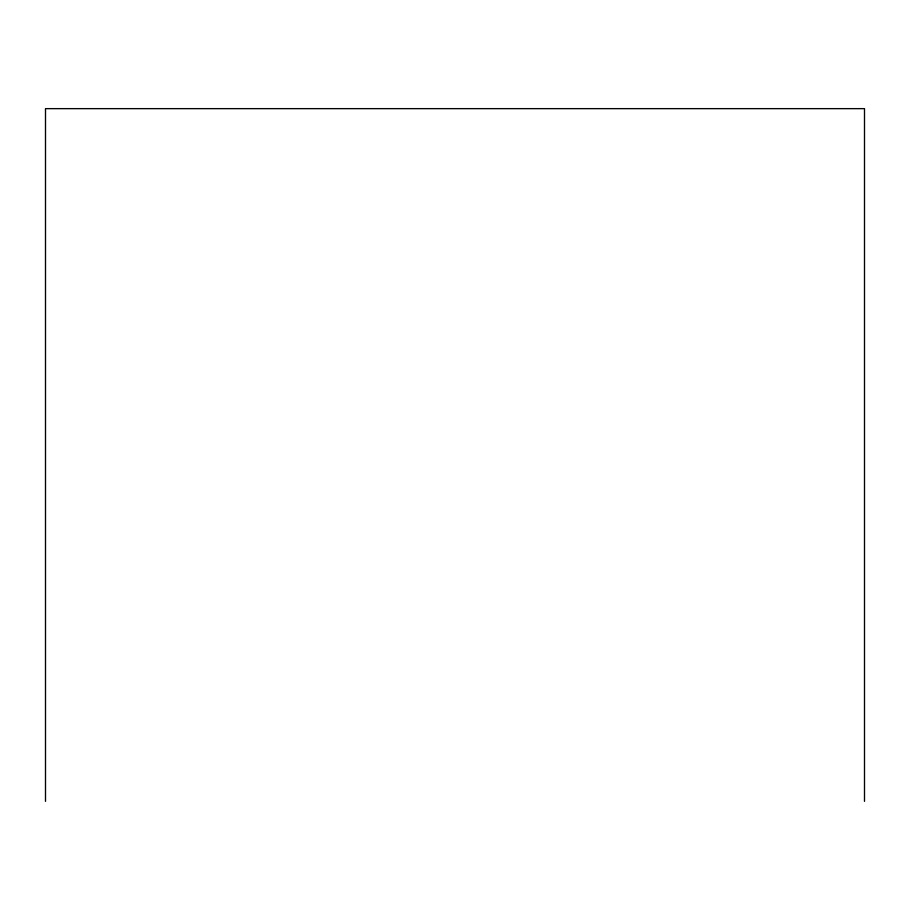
<?xml version="1.0" encoding="UTF-8"?>
<svg xmlns="http://www.w3.org/2000/svg" width="910" height="910" viewBox="0 0 910 910"><rect width="100%" height="100%" fill="white"/><g stroke="black" fill="none" stroke-linecap="round" stroke-linejoin="round"><path stroke-width="1.36" d="M864.5 801.357L864.5 108.643L45.5 108.643L45.5 801.357"/></g></svg>
